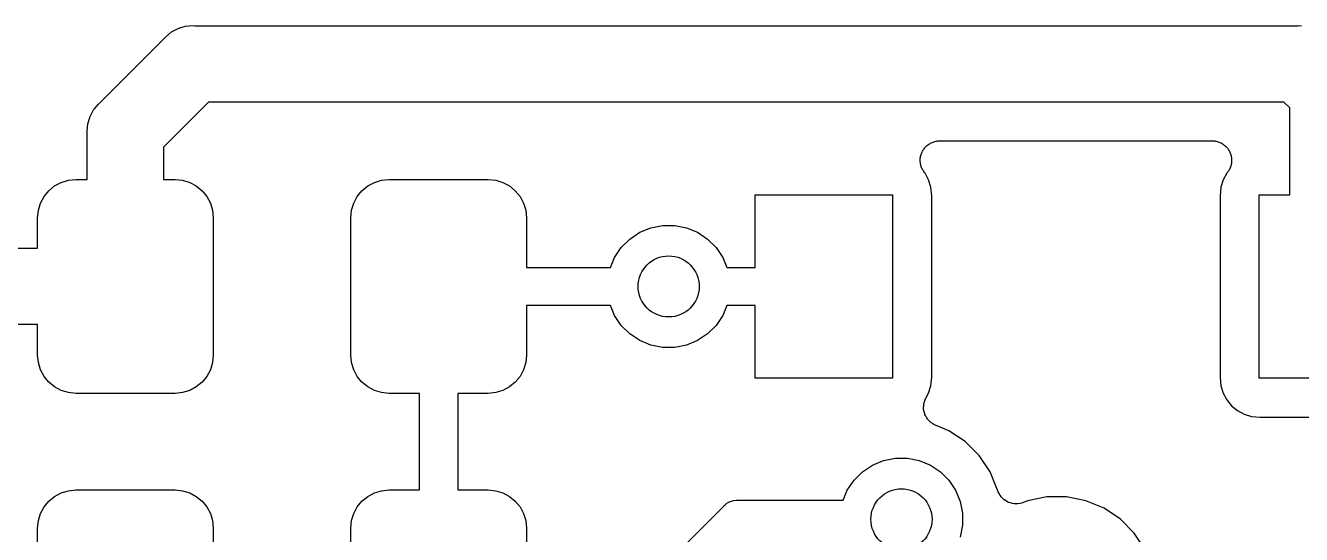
# Model space of a CAD drawing. Extents: x 5.29 to 7.07, y -4.51 to -2.72.
# Drawn here: x 5.9942 to 6.3231, y -3.0639 to -2.9327 of the extents above; entities that cross this region are included whole.
import ezdxf

# ---------------------------------------------------------------- set-up
doc = ezdxf.new("R2010")
doc.units = 0
doc.header["$MEASUREMENT"] = 0
doc.layers.add('BLACK', color=7, linetype='CONTINUOUS')

msp = doc.modelspace()

# ---------------------------------------------------------------- linework, layer by layer
at = {"layer": 'BLACK', "linetype": 'CONTINUOUS'}
for p, q in [((6.03358, -2.9335), (6.03423, -2.9333)), ((6.03423, -2.9333), (6.03543, -2.93294)), ((6.03543, -2.93294), (6.03736, -2.93275)), ((6.03736, -2.93275), (6.03785, -2.9328)), ((6.03785, -2.9328), (6.32215, -2.9328)), ((6.32215, -2.9328), (6.32264, -2.93275)), ((6.32264, -2.93275), (6.32312, -2.9328)), ((6.01338, -2.9527), (6.03006, -2.93602)), ((6.03006, -2.93602), (6.03037, -2.93564)), ((6.03037, -2.93564), (6.03187, -2.93441)), ((6.03187, -2.93441), (6.03358, -2.9335)), ((6.01195, -2.95429), (6.01301, -2.95301)), ((6.01301, -2.95301), (6.01338, -2.9527)), ((6.04144, -2.95248), (6.02984, -2.96408)), ((6.31856, -2.95248), (6.04144, -2.95248)), ((6.32008, -2.954), (6.31856, -2.95248)), ((6.0103, -2.95807), (6.01086, -2.95622)), ((6.01086, -2.95622), (6.01178, -2.95451)), ((6.01178, -2.95451), (6.01195, -2.95429)), ((6.32008, -2.97638), (6.32008, -2.954)), ((6.01011, -2.96), (6.0103, -2.95807)), ((6.01016, -2.96048), (6.01011, -2.96)), ((6.01016, -2.97244), (6.01016, -2.96048)), ((6.22749, -2.96306), (6.22771, -2.96297)), ((6.22771, -2.96297), (6.22791, -2.96286)), ((6.22791, -2.96286), (6.22816, -2.96278)), ((6.22816, -2.96278), (6.22839, -2.96269)), ((6.22839, -2.96269), (6.22862, -2.96264)), ((6.22862, -2.96264), (6.22885, -2.96258)), ((6.22885, -2.96258), (6.2291, -2.96255)), ((6.2291, -2.96255), (6.22935, -2.9625)), ((6.22935, -2.9625), (6.22959, -2.9625)), ((6.22959, -2.9625), (6.22982, -2.96248)), ((6.22982, -2.96248), (6.3001, -2.96248)), ((6.3001, -2.96248), (6.30017, -2.96248)), ((6.30017, -2.96248), (6.3004, -2.96251)), ((6.3004, -2.96251), (6.30064, -2.96251)), ((6.30064, -2.96251), (6.30089, -2.96256)), ((6.30089, -2.96256), (6.30114, -2.96259)), ((6.30114, -2.96259), (6.30137, -2.96266)), ((6.30137, -2.96266), (6.30159, -2.96271)), ((6.30159, -2.96271), (6.30183, -2.96281)), ((6.30183, -2.96281), (6.30207, -2.96289)), ((6.30207, -2.96289), (6.30228, -2.963)), ((6.02984, -2.96408), (6.02984, -2.97244)), ((6.22492, -2.96648), (6.225, -2.96623)), ((6.225, -2.96623), (6.22505, -2.96598)), ((6.22505, -2.96598), (6.22514, -2.96577)), ((6.22514, -2.96577), (6.22521, -2.96554)), ((6.22521, -2.96554), (6.22533, -2.96532)), ((6.22533, -2.96532), (6.22543, -2.96509)), ((6.22543, -2.96509), (6.22556, -2.96489)), ((6.22556, -2.96489), (6.22567, -2.96468)), ((6.22567, -2.96468), (6.22584, -2.96449)), ((6.22584, -2.96449), (6.22598, -2.96428)), ((6.22598, -2.96428), (6.22615, -2.96411)), ((6.22615, -2.96411), (6.2263, -2.96393)), ((6.2263, -2.96393), (6.22649, -2.96377)), ((6.22649, -2.96377), (6.22667, -2.96359)), ((6.22667, -2.96359), (6.22687, -2.96346)), ((6.22687, -2.96346), (6.22705, -2.96332)), ((6.22705, -2.96332), (6.22728, -2.9632)), ((6.22728, -2.9632), (6.22749, -2.96306)), ((6.30228, -2.963), (6.30249, -2.96309)), ((6.30249, -2.96309), (6.3027, -2.96323)), ((6.3027, -2.96323), (6.30293, -2.96336)), ((6.30293, -2.96336), (6.30311, -2.96351)), ((6.30311, -2.96351), (6.3033, -2.96364)), ((6.3033, -2.96364), (6.30348, -2.96382)), ((6.30348, -2.96382), (6.30367, -2.96398)), ((6.30367, -2.96398), (6.30382, -2.96417)), ((6.30382, -2.96417), (6.30399, -2.96433)), ((6.30399, -2.96433), (6.30413, -2.96454)), ((6.30413, -2.96454), (6.30429, -2.96474)), ((6.30429, -2.96474), (6.30439, -2.96495)), ((6.30439, -2.96495), (6.30452, -2.96515)), ((6.30452, -2.96515), (6.30462, -2.96538)), ((6.30462, -2.96538), (6.30474, -2.96561)), ((6.30474, -2.96561), (6.3048, -2.96583)), ((6.3048, -2.96583), (6.30489, -2.96605)), ((6.30489, -2.96605), (6.30494, -2.9663)), ((6.22482, -2.96745), (6.22485, -2.96719)), ((6.22484, -2.96768), (6.22482, -2.96745)), ((6.22484, -2.96791), (6.22484, -2.96768)), ((6.22488, -2.96816), (6.22484, -2.96791)), ((6.22485, -2.96694), (6.2249, -2.96671)), ((6.22485, -2.96719), (6.22485, -2.96694)), ((6.22491, -2.96842), (6.22488, -2.96816)), ((6.2249, -2.96671), (6.22492, -2.96648)), ((6.22497, -2.96864), (6.22491, -2.96842)), ((6.22502, -2.96887), (6.22497, -2.96864)), ((6.22511, -2.96911), (6.22502, -2.96887)), ((6.22518, -2.96935), (6.22511, -2.96911)), ((6.22529, -2.96956), (6.22518, -2.96935)), ((6.22538, -2.96978), (6.22529, -2.96956)), ((6.30471, -2.96942), (6.3046, -2.96962)), ((6.30479, -2.96918), (6.30471, -2.96942)), ((6.30488, -2.96894), (6.30479, -2.96918)), ((6.30493, -2.96871), (6.30488, -2.96894)), ((6.305, -2.96849), (6.30493, -2.96871)), ((6.30494, -2.9663), (6.30501, -2.96654)), ((6.30503, -2.96823), (6.305, -2.96849)), ((6.30501, -2.96654), (6.30503, -2.96678)), ((6.30503, -2.96678), (6.30508, -2.96701)), ((6.30508, -2.96798), (6.30503, -2.96823)), ((6.30508, -2.96701), (6.30508, -2.96726)), ((6.30508, -2.96726), (6.3051, -2.96752)), ((6.3051, -2.96752), (6.30508, -2.96775)), ((6.30508, -2.96775), (6.30508, -2.96798)), ((6.00344, -2.97319), (6.00528, -2.97263)), ((6.00528, -2.97263), (6.0072, -2.97244)), ((6.0072, -2.97244), (6.01016, -2.97244)), ((6.02984, -2.97244), (6.0328, -2.97244)), ((6.0328, -2.97244), (6.03472, -2.97263)), ((6.03472, -2.97263), (6.03656, -2.97319)), ((6.08415, -2.97319), (6.08599, -2.97263)), ((6.08599, -2.97263), (6.08791, -2.97244)), ((6.08791, -2.97244), (6.1135, -2.97244)), ((6.1135, -2.97244), (6.11542, -2.97263)), ((6.11542, -2.97263), (6.11727, -2.97319)), ((6.22552, -2.96999), (6.22538, -2.96978)), ((6.22564, -2.97022), (6.22552, -2.96999)), ((6.22578, -2.9704), (6.22564, -2.97022)), ((6.22591, -2.9706), (6.22578, -2.9704)), ((6.22595, -2.97065), (6.22591, -2.9706)), ((6.22607, -2.9708), (6.22595, -2.97065)), ((6.227, -2.97253), (6.22607, -2.9708)), ((6.22757, -2.97442), (6.227, -2.97253)), ((6.30292, -2.97253), (6.30235, -2.97442)), ((6.30385, -2.9708), (6.30292, -2.97253)), ((6.30397, -2.97065), (6.30385, -2.9708)), ((6.3041, -2.97046), (6.30397, -2.97065)), ((6.30425, -2.97028), (6.3041, -2.97046)), ((6.30437, -2.97005), (6.30425, -2.97028)), ((6.30451, -2.96984), (6.30437, -2.97005)), ((6.3046, -2.96962), (6.30451, -2.96984)), ((5.99902, -2.97682), (6.00024, -2.97532)), ((6.00024, -2.97532), (6.00174, -2.9741)), ((6.00174, -2.9741), (6.00344, -2.97319)), ((6.03656, -2.97319), (6.03826, -2.9741)), ((6.03826, -2.9741), (6.03975, -2.97532)), ((6.03975, -2.97532), (6.04098, -2.97682)), ((6.07973, -2.97682), (6.08095, -2.97532)), ((6.08095, -2.97532), (6.08245, -2.9741)), ((6.08245, -2.9741), (6.08415, -2.97319)), ((6.11727, -2.97319), (6.11897, -2.9741)), ((6.11897, -2.9741), (6.12046, -2.97532)), ((6.12046, -2.97532), (6.12169, -2.97682)), ((6.22779, -2.97662), (6.22757, -2.97442)), ((6.30235, -2.97442), (6.30213, -2.97662)), ((5.99755, -2.98036), (5.99811, -2.97852)), ((5.99811, -2.97852), (5.99902, -2.97682)), ((6.04098, -2.97682), (6.04189, -2.97852)), ((6.04189, -2.97852), (6.04245, -2.98036)), ((6.07826, -2.98036), (6.07882, -2.97852)), ((6.07882, -2.97852), (6.07973, -2.97682)), ((6.12169, -2.97682), (6.1226, -2.97852)), ((6.1226, -2.97852), (6.12316, -2.98036)), ((6.18228, -2.99508), (6.18228, -2.97638)), ((6.18228, -2.97638), (6.21772, -2.97638)), ((6.21772, -2.97638), (6.21772, -3.02362)), ((6.22779, -3.02338), (6.22779, -2.97662)), ((6.30213, -2.97662), (6.30213, -3.02338)), ((6.3122, -3.02362), (6.3122, -2.97638)), ((6.3122, -2.97638), (6.32008, -2.97638)), ((5.99736, -2.98228), (5.99755, -2.98036)), ((5.99736, -2.99016), (5.99736, -2.98228)), ((6.04245, -2.98036), (6.04264, -2.98228)), ((6.04264, -2.98228), (6.04264, -3.01772)), ((6.07807, -2.98228), (6.07826, -2.98036)), ((6.07807, -3.01772), (6.07807, -2.98228)), ((6.12316, -2.98036), (6.12335, -2.98228)), ((6.12335, -2.98228), (6.12335, -2.99508)), ((6.15254, -2.98604), (6.15541, -2.98486)), ((6.15541, -2.98486), (6.15845, -2.98425)), ((6.15845, -2.98425), (6.16155, -2.98425)), ((6.16155, -2.98425), (6.16459, -2.98486)), ((6.16459, -2.98486), (6.16746, -2.98604)), ((6.14777, -2.98996), (6.14996, -2.98777)), ((6.14996, -2.98777), (6.15254, -2.98604)), ((6.16746, -2.98604), (6.17004, -2.98777)), ((6.17004, -2.98777), (6.17223, -2.98996)), ((5.96408, -2.99016), (5.99736, -2.99016)), ((6.14499, -2.99508), (6.14604, -2.99254)), ((6.14604, -2.99254), (6.14777, -2.98996)), ((6.17223, -2.98996), (6.17396, -2.99254)), ((6.17396, -2.99254), (6.17501, -2.99508)), ((6.12335, -2.99508), (6.14499, -2.99508)), ((6.17501, -2.99508), (6.18228, -2.99508)), ((6.14499, -3.00492), (6.12335, -3.00492)), ((6.12335, -3.00492), (6.12335, -3.01772)), ((6.14604, -3.00746), (6.14499, -3.00492)), ((6.17501, -3.00492), (6.17396, -3.00746)), ((6.18228, -3.00492), (6.17501, -3.00492)), ((6.18228, -3.02362), (6.18228, -3.00492)), ((6.14777, -3.01004), (6.14604, -3.00746)), ((6.17396, -3.00746), (6.17223, -3.01004)), ((5.99736, -3.00984), (5.96048, -3.00984)), ((5.99736, -3.01772), (5.99736, -3.00984)), ((6.14996, -3.01223), (6.14777, -3.01004)), ((6.15254, -3.01396), (6.14996, -3.01223)), ((6.17004, -3.01223), (6.16746, -3.01396)), ((6.17223, -3.01004), (6.17004, -3.01223)), ((6.15541, -3.01514), (6.15254, -3.01396)), ((6.15845, -3.01575), (6.15541, -3.01514)), ((6.16459, -3.01514), (6.16155, -3.01575)), ((6.16746, -3.01396), (6.16459, -3.01514)), ((5.99755, -3.01964), (5.99736, -3.01772)), ((6.04264, -3.01772), (6.04245, -3.01964)), ((6.07826, -3.01964), (6.07807, -3.01772)), ((6.12335, -3.01772), (6.12316, -3.01964)), ((6.16155, -3.01575), (6.15845, -3.01575)), ((5.99811, -3.02148), (5.99755, -3.01964)), ((5.99902, -3.02318), (5.99811, -3.02148)), ((6.04189, -3.02148), (6.04098, -3.02318)), ((6.04245, -3.01964), (6.04189, -3.02148)), ((6.07882, -3.02148), (6.07826, -3.01964)), ((6.07973, -3.02318), (6.07882, -3.02148)), ((6.1226, -3.02148), (6.12169, -3.02318)), ((6.12316, -3.01964), (6.1226, -3.02148)), ((6.00024, -3.02468), (5.99902, -3.02318)), ((6.00174, -3.0259), (6.00024, -3.02468)), ((6.03975, -3.02468), (6.03826, -3.0259)), ((6.04098, -3.02318), (6.03975, -3.02468)), ((6.08095, -3.02468), (6.07973, -3.02318)), ((6.08245, -3.0259), (6.08095, -3.02468)), ((6.12046, -3.02468), (6.11897, -3.0259)), ((6.12169, -3.02318), (6.12046, -3.02468)), ((6.21772, -3.02362), (6.18228, -3.02362)), ((6.22757, -3.02558), (6.22779, -3.02338)), ((6.30213, -3.02338), (6.30235, -3.02558)), ((6.33962, -3.02362), (6.3122, -3.02362)), ((6.00344, -3.02681), (6.00174, -3.0259)), ((6.00528, -3.02737), (6.00344, -3.02681)), ((6.0072, -3.02756), (6.00528, -3.02737)), ((6.0328, -3.02756), (6.0072, -3.02756)), ((6.03472, -3.02737), (6.0328, -3.02756)), ((6.03656, -3.02681), (6.03472, -3.02737)), ((6.03826, -3.0259), (6.03656, -3.02681)), ((6.08415, -3.02681), (6.08245, -3.0259)), ((6.08599, -3.02737), (6.08415, -3.02681)), ((6.08791, -3.02756), (6.08599, -3.02737)), ((6.09579, -3.02756), (6.08791, -3.02756)), ((6.09579, -3.05244), (6.09579, -3.02756)), ((6.1135, -3.02756), (6.10563, -3.02756)), ((6.10563, -3.02756), (6.10563, -3.05244)), ((6.11542, -3.02737), (6.1135, -3.02756)), ((6.11727, -3.02681), (6.11542, -3.02737)), ((6.11897, -3.0259), (6.11727, -3.02681)), ((6.22629, -3.02879), (6.227, -3.02747)), ((6.227, -3.02747), (6.22757, -3.02558)), ((6.30235, -3.02558), (6.30292, -3.02747)), ((6.30292, -3.02747), (6.30385, -3.0292)), ((6.2257, -3.03111), (6.22573, -3.03088)), ((6.22572, -3.03137), (6.2257, -3.03111)), ((6.22572, -3.03163), (6.22572, -3.03137)), ((6.22577, -3.03185), (6.22572, -3.03163)), ((6.22573, -3.03065), (6.22578, -3.0304)), ((6.22573, -3.03088), (6.22573, -3.03065)), ((6.22579, -3.03208), (6.22577, -3.03185)), ((6.22578, -3.0304), (6.2258, -3.03014)), ((6.2258, -3.03014), (6.22587, -3.02992)), ((6.22587, -3.02992), (6.22592, -3.0297)), ((6.22592, -3.0297), (6.22602, -3.02945)), ((6.22602, -3.02945), (6.22609, -3.02921)), ((6.22609, -3.02921), (6.2262, -3.029)), ((6.2262, -3.029), (6.22629, -3.02879)), ((6.30385, -3.0292), (6.3051, -3.03073)), ((6.3051, -3.03073), (6.30662, -3.03198)), ((6.30662, -3.03198), (6.30836, -3.03291)), ((6.22586, -3.03233), (6.22579, -3.03208)), ((6.22591, -3.03259), (6.22586, -3.03233)), ((6.226, -3.0328), (6.22591, -3.03259)), ((6.22606, -3.03302), (6.226, -3.0328)), ((6.22618, -3.03325), (6.22606, -3.03302)), ((6.22628, -3.03349), (6.22618, -3.03325)), ((6.22641, -3.03368), (6.22628, -3.03349)), ((6.22651, -3.03388), (6.22641, -3.03368)), ((6.22667, -3.03408), (6.22651, -3.03388)), ((6.22682, -3.0343), (6.22667, -3.03408)), ((6.22698, -3.03447), (6.22682, -3.0343)), ((6.22712, -3.03464), (6.22698, -3.03447)), ((6.22732, -3.03481), (6.22712, -3.03464)), ((6.22751, -3.035), (6.22732, -3.03481)), ((6.22769, -3.03512), (6.22751, -3.035)), ((6.22787, -3.03527), (6.22769, -3.03512)), ((6.2281, -3.0354), (6.22787, -3.03527)), ((6.30836, -3.03291), (6.31024, -3.03348)), ((6.31024, -3.03348), (6.31245, -3.03369)), ((6.31245, -3.03369), (6.33362, -3.03369)), ((6.22831, -3.03554), (6.2281, -3.0354)), ((6.22852, -3.03563), (6.22831, -3.03554)), ((6.22872, -3.03574), (6.22852, -3.03563)), ((6.22879, -3.03577), (6.22872, -3.03574)), ((6.2322, -3.03718), (6.22879, -3.03577)), ((6.23641, -3.04), (6.2322, -3.03718)), ((6.24, -3.04359), (6.23641, -3.04)), ((6.21254, -3.04604), (6.21541, -3.04486)), ((6.21541, -3.04486), (6.21845, -3.04425)), ((6.21845, -3.04425), (6.22155, -3.04425)), ((6.22155, -3.04425), (6.22459, -3.04486)), ((6.22459, -3.04486), (6.22746, -3.04604)), ((6.24282, -3.0478), (6.24, -3.04359)), ((6.20777, -3.04996), (6.20996, -3.04777)), ((6.20996, -3.04777), (6.21254, -3.04604)), ((6.22746, -3.04604), (6.23004, -3.04777)), ((6.23004, -3.04777), (6.23223, -3.04996)), ((6.24493, -3.05291), (6.24282, -3.0478)), ((6.20604, -3.05254), (6.20777, -3.04996)), ((6.23223, -3.04996), (6.23396, -3.05254)), ((6.00024, -3.05532), (6.00174, -3.0541)), ((6.00174, -3.0541), (6.00344, -3.05319)), ((6.00344, -3.05319), (6.00528, -3.05263)), ((6.00528, -3.05263), (6.0072, -3.05244)), ((6.0072, -3.05244), (6.0328, -3.05244)), ((6.0328, -3.05244), (6.03472, -3.05263)), ((6.03472, -3.05263), (6.03656, -3.05319)), ((6.03656, -3.05319), (6.03826, -3.0541)), ((6.03826, -3.0541), (6.03975, -3.05532)), ((6.08095, -3.05532), (6.08245, -3.0541)), ((6.08245, -3.0541), (6.08415, -3.05319)), ((6.08415, -3.05319), (6.08599, -3.05263)), ((6.08599, -3.05263), (6.08791, -3.05244)), ((6.08791, -3.05244), (6.09579, -3.05244)), ((6.10563, -3.05244), (6.1135, -3.05244)), ((6.1135, -3.05244), (6.11542, -3.05263)), ((6.11542, -3.05263), (6.11727, -3.05319)), ((6.11727, -3.05319), (6.11897, -3.0541)), ((6.11897, -3.0541), (6.12046, -3.05532)), ((6.17751, -3.05508), (6.17776, -3.05505)), ((6.17776, -3.05505), (6.178, -3.05508)), ((6.20499, -3.05508), (6.20604, -3.05254)), ((6.23396, -3.05254), (6.23514, -3.05541)), ((6.24494, -3.05292), (6.24493, -3.05291)), ((6.24494, -3.05294), (6.24494, -3.05292)), ((6.24495, -3.05295), (6.24494, -3.05294)), ((6.24494, -3.05294), (6.24494, -3.05294)), ((6.24517, -3.05337), (6.24495, -3.05295)), ((6.24539, -3.05378), (6.24517, -3.05337)), ((6.2454, -3.0538), (6.24539, -3.05378)), ((6.24541, -3.05381), (6.2454, -3.0538)), ((6.24571, -3.05418), (6.24541, -3.05381)), ((6.246, -3.05454), (6.24571, -3.05418)), ((6.24602, -3.05456), (6.246, -3.05454)), ((6.24603, -3.05457), (6.24602, -3.05456)), ((6.24639, -3.05487), (6.24603, -3.05457)), ((6.24675, -3.05517), (6.24639, -3.05487)), ((6.25746, -3.05425), (6.25249, -3.05524)), ((6.26254, -3.05425), (6.25746, -3.05425)), ((6.26751, -3.05524), (6.26254, -3.05425)), ((5.99811, -3.05852), (5.99902, -3.05682)), ((5.99902, -3.05682), (6.00024, -3.05532)), ((6.03975, -3.05532), (6.04098, -3.05682)), ((6.04098, -3.05682), (6.04189, -3.05852)), ((6.07882, -3.05852), (6.07973, -3.05682)), ((6.07973, -3.05682), (6.08095, -3.05532)), ((6.12046, -3.05532), (6.12169, -3.05682)), ((6.12169, -3.05682), (6.1226, -3.05852)), ((6.13669, -3.09411), (6.17411, -3.05669)), ((6.17411, -3.05669), (6.17426, -3.0565)), ((6.17426, -3.0565), (6.17454, -3.05627)), ((6.17454, -3.05627), (6.17501, -3.05589)), ((6.17501, -3.05589), (6.17586, -3.05543)), ((6.17586, -3.05543), (6.17679, -3.05515)), ((6.17679, -3.05515), (6.17751, -3.05508)), ((6.17751, -3.05508), (6.17751, -3.05508)), ((6.178, -3.05508), (6.20499, -3.05508)), ((6.23514, -3.05541), (6.23575, -3.05845)), ((6.24677, -3.05518), (6.24675, -3.05517)), ((6.24678, -3.05519), (6.24677, -3.05518)), ((6.24719, -3.05541), (6.24678, -3.05519)), ((6.24761, -3.05564), (6.24719, -3.05541)), ((6.24762, -3.05564), (6.24761, -3.05564)), ((6.24764, -3.05565), (6.24762, -3.05564)), ((6.24809, -3.05579), (6.24764, -3.05565)), ((6.24854, -3.05593), (6.24809, -3.05579)), ((6.24855, -3.05593), (6.24854, -3.05593)), ((6.24857, -3.05594), (6.24855, -3.05593)), ((6.24904, -3.05599), (6.24857, -3.05594)), ((6.24951, -3.05604), (6.24904, -3.05599)), ((6.24953, -3.05604), (6.24951, -3.05604)), ((6.24954, -3.05604), (6.24953, -3.05604)), ((6.25001, -3.056), (6.24954, -3.05604)), ((6.25048, -3.05596), (6.25001, -3.056)), ((6.2505, -3.05595), (6.25048, -3.05596)), ((6.25051, -3.05595), (6.2505, -3.05595)), ((6.25096, -3.05582), (6.25051, -3.05595)), ((6.25142, -3.05569), (6.25096, -3.05582)), ((6.25145, -3.05567), (6.25142, -3.05569)), ((6.25148, -3.05566), (6.25145, -3.05567)), ((6.25145, -3.05567), (6.25145, -3.05567)), ((6.25145, -3.05567), (6.25145, -3.05567)), ((6.25249, -3.05524), (6.25148, -3.05566)), ((6.2722, -3.05718), (6.26751, -3.05524)), ((6.27641, -3.06), (6.2722, -3.05718)), ((5.99736, -3.06228), (5.99755, -3.06036)), ((5.99755, -3.06036), (5.99811, -3.05852)), ((6.04189, -3.05852), (6.04245, -3.06036)), ((6.04245, -3.06036), (6.04264, -3.06228)), ((6.07807, -3.06228), (6.07826, -3.06036)), ((6.07826, -3.06036), (6.07882, -3.05852)), ((6.1226, -3.05852), (6.12316, -3.06036)), ((6.12316, -3.06036), (6.12335, -3.06228)), ((6.23575, -3.06155), (6.23514, -3.06459)), ((6.23575, -3.05845), (6.23575, -3.06155)), ((6.28, -3.06359), (6.27641, -3.06)), ((5.99736, -3.07), (5.99736, -3.06228)), ((6.04264, -3.06228), (6.04264, -3.09772)), ((6.07807, -3.09772), (6.07807, -3.06228)), ((6.12335, -3.06228), (6.12335, -3.09772)), ((6.28282, -3.0678), (6.28, -3.06359))]:
    msp.add_line(p, q, dxfattribs=at)
at = {"layer": 'BLACK'}
for centre in [(6.16, -3), (6.22, -3.06)]:
    msp.add_circle(centre, 0.00787, dxfattribs=at)

doc.saveas('drawing.dxf')
